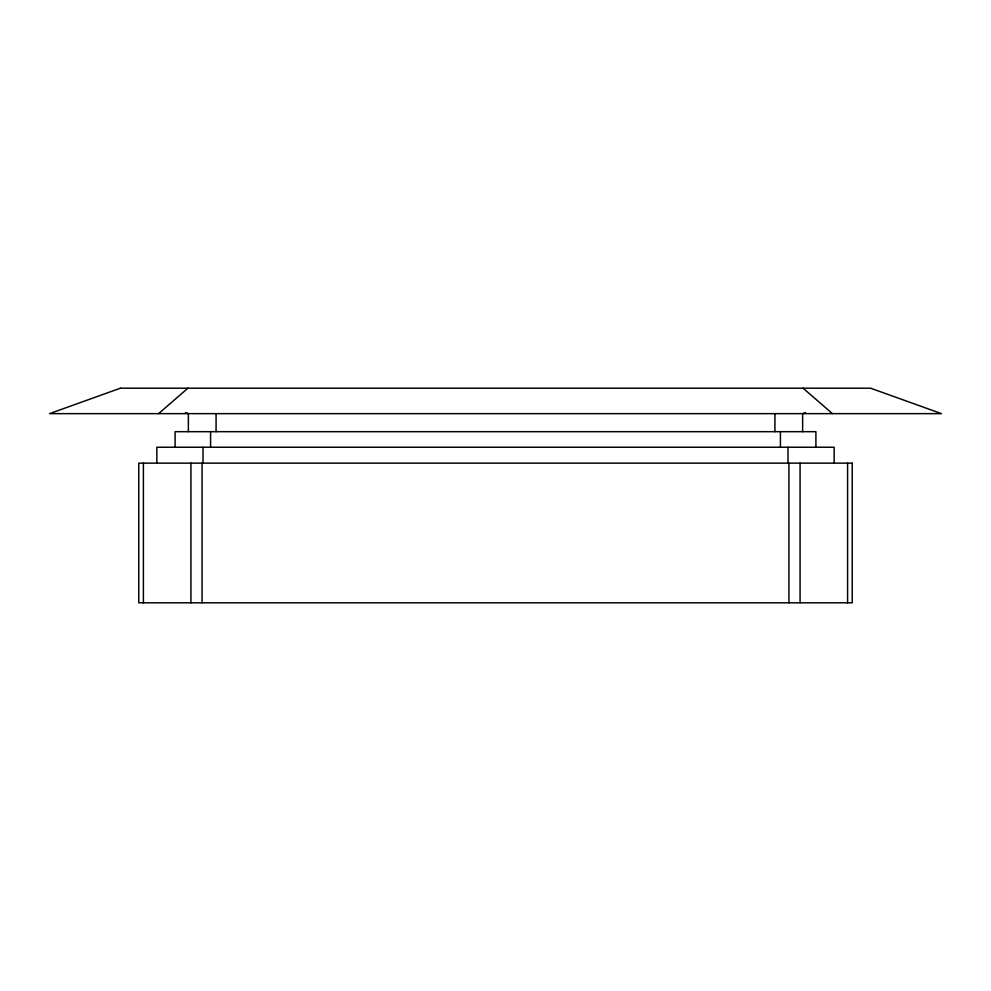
<?xml version="1.0" encoding="UTF-8"?>
<svg xmlns="http://www.w3.org/2000/svg" width="991" height="991" viewBox="0 0 991 991"><rect width="100%" height="100%" fill="white"/><g stroke="black" fill="none" stroke-linecap="round" stroke-linejoin="round"><path stroke-width="1.49" d="M158.572 413.643L187.918 388.199M805.534 412.566L802.636 413.643L802.636 431.68M185.466 412.566L188.364 413.643L188.364 431.68M803.082 388.199L832.428 413.643M847.602 463.144L847.602 602.801M834.149 463.144L834.149 447.238L156.851 447.238L156.851 463.144M815.903 447.238L815.903 431.68L175.097 431.68L175.097 447.238M800.071 463.144L800.071 602.801M788.935 463.144L788.935 602.801M787.981 447.238L787.981 463.144M780.425 431.68L780.425 447.238M774.925 413.643L774.925 431.68M216.075 413.643L216.075 431.68M210.575 431.68L210.575 447.238M203.019 447.238L203.019 463.144M202.065 463.144L202.065 602.801M190.929 463.144L190.929 602.801M143.398 463.144L143.398 602.801M120.394 388.199L49.55 413.643L941.45 413.643L870.606 388.199L120.394 388.199M852.223 463.144L138.777 463.144L138.777 602.801L852.223 602.801L852.223 463.144"/></g></svg>
